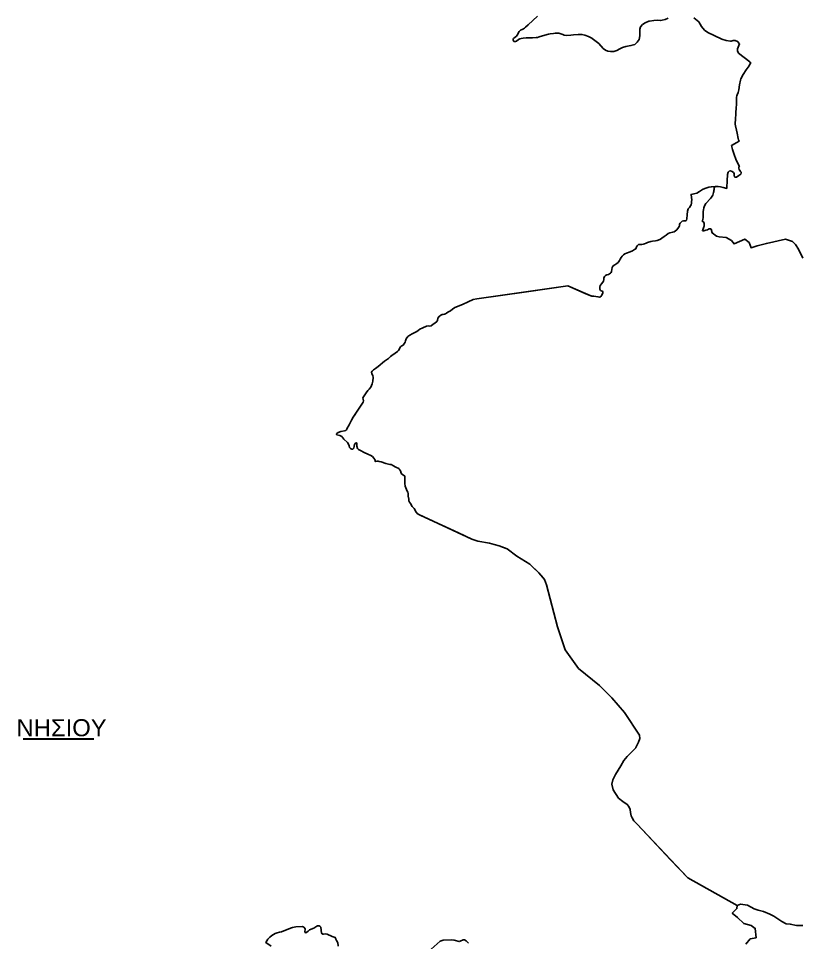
# Model space of a CAD drawing. Header units: metres. Extents: x 245125 to 394351, y 270578 to 4233311.
# Drawn here: x 272778 to 277364, y 4203249 to 4208666 of the extents above; entities that cross this region are included whole.
import ezdxf
from ezdxf.enums import TextEntityAlignment as Align
from ezdxf.lldxf.tags import DXFTag

# ---------------------------------------------------------------- set-up
doc = ezdxf.new("R2010")
doc.units = ezdxf.units.M
for name, color, linetype in [('4495-(228-329)', 103, 'Continuous'), ('ASTOTA', 7, 'Continuous'), ('ΗΛΕΙΑ_Ονομασία ΟΤΑ_ΟΚΧΕ', 6, 'Continuous')]:
    doc.layers.add(name, color=color, linetype=linetype)
doc.styles.add('ARIAL', font='arial.ttf')
tags = doc.linetypes.add('HIDDEN', pattern=[0.375, 0.25, -0.125]).pattern_tags.tags
tags[6:7] = [DXFTag(74, 4), DXFTag(75, 0), DXFTag(340, '0'), DXFTag(46, 1.0), DXFTag(50, 0.0), DXFTag(44, 0.0), DXFTag(45, 0.0)]
tags[4:5] = [DXFTag(74, 4), DXFTag(75, 0), DXFTag(340, '0'), DXFTag(46, 1.0), DXFTag(50, 0.0), DXFTag(44, 0.0), DXFTag(45, 0.0)]

msp = doc.modelspace()

# ---------------------------------------------------------------- linework, layer by layer
at = {"layer": '4495-(228-329)', "color": 103}
for p, q in [((272804.4, 4204443.4), (273218.7, 4204443.4)), ((272804.5, 4204440.7), (273218.8, 4204440.7))]:
    msp.add_line(p, q, dxfattribs=at)
at = {"layer": 'ASTOTA', "color": 253, "linetype": 'HIDDEN', "ltscale": 300}
for points in [[(276737.7, 4208669.5), (276766.4, 4208646.7), (276782.1, 4208618.8), (276801.4, 4208597.5), (276820.8, 4208583.3), (276857.1, 4208565.1), (276902.6, 4208544.8), (276927.2, 4208535.5), (276952.5, 4208532.1), (276956.9, 4208533.2), (276968.9, 4208536.1), (276980.9, 4208535.8), (276994.2, 4208530.1), (277004.9, 4208517.8), (277002.5, 4208507.1), (276994.5, 4208487.7), (276994.3, 4208475), (277000.7, 4208462.6), (277066.2, 4208410.6), (277069, 4208408.3), (277072, 4208405.9), (277065.8, 4208397.4), (277061.7, 4208387.2), (277056.1, 4208379.9), (277045.3, 4208364.2), (277028.1, 4208337), (277019.4, 4208323.1), (277016.9, 4208318), (277014, 4208311.3), (277012, 4208303.6), (277006.4, 4208275.6), (277000.9, 4208247.5), (276997.5, 4208232), (276992.1, 4208217.9), (276989.9, 4208211.5), (276988.5, 4208203.9), (276987.5, 4208195.1), (276988, 4208182.5), (276988.4, 4208169.5), (276988.4, 4208158.4), (276987.1, 4208143.5), (276983.9, 4208111.4), (276981.4, 4208071.9), (276979.7, 4208053.2), (276980, 4208046.4), (276981.9, 4208036.1), (276987.9, 4208010.4), (276991.3, 4207993.5), (276997.1, 4207962.9), (276999.6, 4207954.8), (277004.2, 4207947.2), (277002.9, 4207946.5), (276989.8, 4207939.2), (276959.2, 4207920), (276964, 4207898), (276974.2, 4207868.7), (276983.4, 4207841.7), (276997.2, 4207811.8), (277005.3, 4207798.6), (277001.2, 4207794.2), (277000.9, 4207787.3), (277003.4, 4207780), (277012.2, 4207768.7), (277015.4, 4207763.8), (277015.4, 4207759.9), (277012.9, 4207753.1), (277002.4, 4207744.8), (276988.2, 4207735.7), (276980.9, 4207734.8), (276977, 4207738.2), (276974.3, 4207745.5), (276974.6, 4207752.4), (276973.6, 4207757.2), (276969.9, 4207763.6), (276962.8, 4207769.5), (276953.8, 4207771.7), (276944.8, 4207770.4), (276939.9, 4207765.3), (276935.7, 4207750.7), (276935.5, 4207748.1), (276932.5, 4207715), (276931.3, 4207672.1), (276931.2, 4207669.5), (276909.2, 4207675.3), (276893.7, 4207678.9), (276879.7, 4207680.7), (276862.1, 4207681.2), (276841.1, 4207679.6), (276826.1, 4207676.8), (276801.6, 4207668.9), (276788.1, 4207662.1), (276771.7, 4207650.7), (276755.2, 4207642), (276738.6, 4207636.7), (276721.8, 4207634), (276724.1, 4207616.5), (276725.5, 4207602.8), (276725.2, 4207592.8), (276724, 4207582.5), (276721.6, 4207573.9), (276718.3, 4207566.7), (276712.4, 4207558.1), (276704.7, 4207549.1), (276701, 4207536.9), (276699.7, 4207515), (276697.8, 4207491.5), (276695, 4207483.5), (276692.1, 4207480.7), (276688.3, 4207480.2), (276677.8, 4207479), (276670.4, 4207476.6), (276662.4, 4207470.4), (276656.9, 4207464.7), (276653.8, 4207460.4), (276653.3, 4207456.6), (276654.2, 4207450.7), (276652.7, 4207445.7), (276648.4, 4207439.6), (276639.2, 4207427.5), (276630.8, 4207420.1), (276622.5, 4207415.2), (276614.4, 4207413.5), (276596.3, 4207408.7), (276587.1, 4207404.8), (276576.5, 4207395.9), (276563.3, 4207387.5), (276550.3, 4207377.4), (276541.6, 4207371.9), (276529.4, 4207366.6), (276522.2, 4207364.3), (276512.3, 4207362.4), (276494.6, 4207360.1), (276485.1, 4207357.6), (276466.8, 4207351.9), (276457.6, 4207348.8), (276449, 4207344.2), (276441.2, 4207341.7), (276433, 4207341.1), (276419.7, 4207341.1), (276413.8, 4207339.7), (276409.4, 4207336.7), (276404.7, 4207332), (276402.4, 4207327.1), (276400.5, 4207321.1), (276396.9, 4207315.8), (276390.5, 4207311.8), (276378.4, 4207303.8), (276364.3, 4207296.9), (276342.3, 4207289.1), (276334.1, 4207285), (276325.9, 4207279.1), (276317.7, 4207271.7), (276311.9, 4207264.8), (276305.8, 4207254), (276301.4, 4207246.1), (276293.6, 4207236), (276286.2, 4207229.4), (276273.9, 4207221.5), (276265.8, 4207215.3), (276261, 4207209.8), (276259.4, 4207205.3), (276257.4, 4207194), (276254.7, 4207181.5), (276253.1, 4207176.7), (276249.9, 4207172.3), (276244.2, 4207168), (276237.6, 4207165.3), (276226.9, 4207162.7), (276219.2, 4207158.2), (276213.7, 4207152.1), (276211.1, 4207144.2), (276210.4, 4207134.9), (276207.6, 4207125.2), (276199.3, 4207112), (276189.6, 4207099.7), (276186.8, 4207090.1), (276187.4, 4207079), (276190.8, 4207071.8), (276200.5, 4207067.9), (276203.8, 4207065.4), (276205, 4207061.7), (276204.4, 4207056.6), (276198.3, 4207044.5), (276192.3, 4207035.3), (276189.1, 4207032.4), (276185.7, 4207031.8), (276175.1, 4207034), (276163, 4207036.3), (276151.1, 4207038.2), (276139.1, 4207036.9), (276103, 4207052.7), (275998.7, 4207098.5), (275756.7, 4207063.4), (275466, 4207021.2), (275443.7, 4207018), (275414, 4207005.3), (275382.2, 4206989), (275336, 4206970.7), (275322.8, 4206962.4), (275310.9, 4206952.6), (275302.8, 4206948.5), (275295.1, 4206944), (275287, 4206937.8), (275281.8, 4206934), (275276.6, 4206932), (275267.5, 4206931.1), (275261.2, 4206929.5), (275254, 4206925.7), (275243.9, 4206918.6), (275236.5, 4206907.8), (275235.2, 4206895.9), (275230.4, 4206889.1), (275219.6, 4206879.4), (275210.2, 4206873.2), (275196.7, 4206864.3), (275188.4, 4206862.1), (275180.6, 4206863.8), (275169.8, 4206861.2), (275148.2, 4206851.3), (275131.1, 4206843.4), (275120.6, 4206836.7), (275114.3, 4206830.2), (275101.1, 4206825.2), (275085.4, 4206817.5), (275072.2, 4206809.9), (275060.4, 4206800.6), (275050.2, 4206788.2), (275047.7, 4206775.7), (275044.3, 4206767.9), (275038.2, 4206756.3), (275032.5, 4206750.3), (275022.4, 4206744), (275018.1, 4206740.8), (275014.3, 4206735.1), (275010.7, 4206724.6), (275007, 4206719.7), (275000.7, 4206714), (274986.2, 4206703), (274966.8, 4206689.4), (274958.3, 4206683.1), (274947.5, 4206673.2), (274923.7, 4206656.8), (274886, 4206625), (274870.6, 4206613.6), (274859.7, 4206606.8), (274850.8, 4206598.7), (274848.5, 4206591.7), (274849.3, 4206582.1), (274855.8, 4206573.5), (274857.8, 4206560.1), (274856, 4206539.8), (274851.4, 4206523.5), (274842.9, 4206503.6), (274834.2, 4206492.7), (274825.5, 4206485.1), (274816.6, 4206470.3), (274796.4, 4206441.9), (274799.2, 4206433.4), (274799.9, 4206424.6), (274797.9, 4206415.8), (274791.1, 4206405), (274775.3, 4206382.1), (274759.5, 4206357.2), (274745.6, 4206336.2), (274740.5, 4206328.4), (274730.4, 4206309.9), (274717.2, 4206284.4), (274703.8, 4206260), (274700.7, 4206253.4), (274696.6, 4206250.5), (274689.6, 4206248.7), (274668.6, 4206243.7), (274653.1, 4206238.6), (274644.6, 4206233.3), (274642, 4206230.2), (274641.6, 4206227), (274645.3, 4206224.3), (274661.5, 4206220.5), (274672.8, 4206214.5), (274686.2, 4206198.7), (274706.3, 4206179), (274713.5, 4206170.7), (274717.1, 4206160.7), (274718.9, 4206150.1), (274725, 4206144), (274732.5, 4206141.6), (274738.7, 4206141.6), (274743.5, 4206146.2), (274745.8, 4206158), (274748.8, 4206168), (274753.6, 4206175.4), (274757.5, 4206179.1), (274760.2, 4206178.7), (274761.4, 4206177.4), (274762.3, 4206171.6), (274762.5, 4206158.1), (274766.3, 4206145.4), (274771.7, 4206138.4), (274783.6, 4206133.2), (274803.9, 4206121), (274827.1, 4206112.4), (274844, 4206104.2), (274853, 4206097.9), (274861.5, 4206088.6), (274866.9, 4206081.1), (274869.4, 4206075.3), (274869.8, 4206067.6), (274879.2, 4206069.6), (274886.1, 4206070.5), (274892.7, 4206069.5), (274905.1, 4206065.9), (274932.4, 4206057.1), (274947.7, 4206052.9), (274954.4, 4206051.5), (274962.7, 4206050.2), (274967.5, 4206048.6), (274973.2, 4206045.4), (274990.6, 4206035.5), (275007.4, 4206026.9), (275010.9, 4206024), (275014.2, 4206019.9), (275016.8, 4206013.4), (275022.3, 4205999.5), (275026.5, 4205994.1), (275035.6, 4205988.4), (275042.2, 4205983.5), (275043.7, 4205978.2), (275043.7, 4205953.8), (275043.5, 4205950.3), (275042.8, 4205938.8), (275045.7, 4205924.2), (275057.6, 4205894.4), (275061.7, 4205888.5), (275062.9, 4205880.9), (275063.6, 4205865.2), (275065.7, 4205847.2), (275067.6, 4205837.2), (275070.5, 4205830.9), (275077, 4205821.6), (275086.7, 4205805.4), (275098.3, 4205793.6), (275101.5, 4205787.7), (275103.9, 4205781.3), (275109.8, 4205770.8), (275112.9, 4205767.4), (275116.1, 4205764.1), (275125.9, 4205757.7), (275435.7, 4205613.5), (275471.2, 4205601.1), (275538.7, 4205589.1), (275567.9, 4205582.5), (275597.2, 4205573.7), (275615, 4205567), (275643.8, 4205556.1), (275699.3, 4205513.2), (275776.2, 4205465.9), (275828.3, 4205416.5), (275863.1, 4205377), (275874, 4205345.8), (275938.6, 4205100.1), (275984.1, 4204964.3), (276061.9, 4204854.7), (276185.6, 4204755.8), (276257.1, 4204683.2), (276331, 4204596.4), (276419.7, 4204464.4), (276422, 4204444.2), (276412.6, 4204423.5), (276398.3, 4204391.9), (276397.1, 4204389.3), (276378.9, 4204371.1), (276347.3, 4204339.6), (276328.3, 4204314.9), (276310, 4204284.5), (276278, 4204233.5), (276262.4, 4204203.1), (276256.1, 4204177.4), (276264.5, 4204143.3), (276296.3, 4204095.9), (276320.8, 4204074.8), (276339.7, 4204064.7), (276347.8, 4204058.5), (276357, 4204046.6), (276363.7, 4204029.3), (276366.8, 4204010.8), (276370.6, 4203990.8), (276375.6, 4203978.9), (276385.9, 4203963), (276400.9, 4203947.2), (276406.9, 4203940.8), (276602, 4203733.8), (276702.4, 4203627.1), (276992, 4203465.7), (276990.9, 4203448.1), (276962.8, 4203421.5), (276994.5, 4203395.2), (277030.2, 4203359.4), (277074.2, 4203347.7), (277097.6, 4203331.3), (277103.4, 4203277), (277068.8, 4203270), (277042.5, 4203239.6)], [(275821.1, 4208678.4), (275793.3, 4208653.1), (275766.9, 4208627.9), (275751.3, 4208613.8), (275744.8, 4208608.9), (275738.8, 4208605.5), (275731.7, 4208601.8), (275722.1, 4208597.3), (275717.1, 4208593.3), (275713.1, 4208589.2), (275710.3, 4208583.9), (275706.2, 4208574.2), (275702.7, 4208567.7), (275697.2, 4208561.1), (275691.1, 4208555.1), (275681.3, 4208547.8), (275679, 4208543.5), (275678.4, 4208538.5), (275679.5, 4208534), (275682.7, 4208531), (275687.2, 4208530), (275692.4, 4208530.2), (275698.2, 4208533.5), (275709.9, 4208542.6), (275717.3, 4208546), (275725.1, 4208548), (275736.9, 4208549.6), (275755.1, 4208551.6), (275771.5, 4208552.7), (275791.9, 4208552.9), (275813.4, 4208553.3), (275820.7, 4208554.6), (275830.1, 4208557.5), (275863.9, 4208567), (275885.3, 4208572.9), (275895.3, 4208575), (275914.1, 4208577.4), (275925.5, 4208578.9), (275935.2, 4208579.3), (275946.2, 4208578.9), (275957.6, 4208576), (275968.8, 4208572.1), (275977.3, 4208567.2), (275989.1, 4208566.1), (276015.7, 4208567.2), (276033.1, 4208569), (276058.7, 4208571.6), (276081.6, 4208572.1), (276099.5, 4208568.5), (276121.2, 4208560), (276139.1, 4208550.5), (276141.9, 4208549), (276157.1, 4208535.9), (276179.9, 4208517.9), (276205.7, 4208489.6), (276206.8, 4208488.9), (276220.7, 4208479.4), (276233.9, 4208473.5), (276249.1, 4208471.9), (276268.5, 4208472.8), (276285.7, 4208477.8), (276304.7, 4208488.4), (276319.1, 4208495.3), (276339.7, 4208500.5), (276358, 4208504.5), (276368.8, 4208506.9), (276391.1, 4208513.9), (276405.9, 4208525.8), (276417, 4208542.8), (276421.3, 4208564.3), (276421.5, 4208586.5), (276421.7, 4208603.7), (276425.5, 4208616.1), (276436.6, 4208630), (276451.8, 4208640.7), (276474.5, 4208649.2), (276477.3, 4208649.8), (276503.9, 4208654.6), (276522.8, 4208654.7), (276540.8, 4208654.3), (276541.5, 4208654.3), (276551.9, 4208655.8), (276569.4, 4208659.9), (276587.8, 4208667)], [(277376.5, 4203348.4), (277339.5, 4203349.1), (277303.1, 4203356.4), (277279.3, 4203359), (277254.8, 4203371.6), (277207.2, 4203402.7), (277183.4, 4203414.6), (277146.3, 4203430.4), (277115.2, 4203438.4), (277092.1, 4203447), (277051.7, 4203468.1), (277011, 4203473.2), (276992, 4203465.7), (276702.4, 4203627.1), (276400.9, 4203947.2), (276385.9, 4203963), (276375.6, 4203978.9), (276370.6, 4203990.8), (276366.8, 4204010.8), (276363.7, 4204029.3), (276357, 4204046.6), (276347.8, 4204058.5), (276339.7, 4204064.7), (276323.3, 4204073.5), (276320.8, 4204074.8), (276296.3, 4204095.9), (276264.5, 4204143.3), (276256.1, 4204177.4), (276262.4, 4204203.1), (276278, 4204233.5), (276310, 4204284.5), (276328.3, 4204314.9), (276347.3, 4204339.6), (276378.9, 4204371.1), (276397.1, 4204389.3), (276398.3, 4204391.9), (276412.6, 4204423.5), (276422, 4204444.2), (276419.7, 4204464.4), (276331, 4204596.4), (276257.1, 4204683.2), (276185.6, 4204755.8), (276061.9, 4204854.7), (275984.1, 4204964.3), (275938.6, 4205100.1), (275874, 4205345.8), (275863.1, 4205377), (275843.8, 4205399), (275828.3, 4205416.5), (275796.1, 4205447), (275776.2, 4205465.9), (275699.3, 4205513.2), (275643.8, 4205556.1), (275597.2, 4205573.7), (275567.9, 4205582.5), (275538.7, 4205589.1), (275471.2, 4205601.1), (275435.7, 4205613.5), (275357.3, 4205650), (275136.9, 4205752.6), (275125.9, 4205757.7), (275116.1, 4205764.1), (275109.8, 4205770.8), (275103.9, 4205781.3), (275101.5, 4205787.7), (275098.3, 4205793.6), (275086.7, 4205805.4), (275077, 4205821.6), (275070.5, 4205830.9), (275067.6, 4205837.2), (275065.7, 4205847.2), (275063.6, 4205865.2), (275062.9, 4205880.9), (275061.7, 4205888.5), (275057.6, 4205894.4), (275045.7, 4205924.2), (275042.8, 4205938.8), (275043.7, 4205953.8), (275043.7, 4205978.2), (275042.2, 4205983.5), (275035.6, 4205988.4), (275026.5, 4205994.1), (275022.3, 4205999.5), (275016.8, 4206013.4), (275014.2, 4206019.9), (275010.9, 4206024), (275007.4, 4206026.9), (274990.6, 4206035.5), (274973.2, 4206045.4), (274967.5, 4206048.6), (274962.7, 4206050.2), (274954.4, 4206051.5), (274947.7, 4206052.9), (274932.4, 4206057.1), (274905.1, 4206065.9), (274892.7, 4206069.5), (274886.1, 4206070.5), (274879.2, 4206069.6), (274869.8, 4206067.6), (274869.7, 4206069.5), (274869.4, 4206075.3), (274866.9, 4206081.1), (274861.5, 4206088.6), (274853, 4206097.9), (274844, 4206104.2), (274827.1, 4206112.4), (274803.9, 4206121), (274783.6, 4206133.2), (274771.7, 4206138.4), (274766.3, 4206145.4), (274762.5, 4206158.1), (274762.3, 4206171.6), (274761.4, 4206177.4), (274760.2, 4206178.7), (274757.5, 4206179.1), (274753.6, 4206175.4), (274748.8, 4206168), (274745.8, 4206158), (274743.5, 4206146.2), (274738.7, 4206141.6), (274732.5, 4206141.6), (274725, 4206144), (274718.9, 4206150.1), (274717.1, 4206160.7), (274713.5, 4206170.7), (274706.3, 4206179), (274686.2, 4206198.7), (274672.8, 4206214.5), (274661.5, 4206220.5), (274645.3, 4206224.3), (274641.6, 4206227), (274642, 4206230.2), (274644.6, 4206233.3), (274653.1, 4206238.6), (274668.6, 4206243.7), (274689.6, 4206248.7), (274696.6, 4206250.5), (274700.7, 4206253.4), (274703.8, 4206260), (274717.2, 4206284.4), (274720.3, 4206290.5), (274720.3, 4206290.5), (274730.4, 4206309.9), (274740.5, 4206328.4), (274759.5, 4206357.2), (274775.3, 4206382.1), (274791.1, 4206405), (274797.9, 4206415.8), (274799.9, 4206424.6), (274799.2, 4206433.4), (274796.4, 4206441.9), (274816.6, 4206470.3), (274825.5, 4206485.1), (274834.2, 4206492.7), (274842.9, 4206503.6), (274851.4, 4206523.5), (274856, 4206539.8), (274857.8, 4206560.1), (274855.8, 4206573.5), (274849.3, 4206582.1), (274848.5, 4206591.7), (274850.8, 4206598.7), (274859.7, 4206606.8), (274870.6, 4206613.6), (274886, 4206625), (274923.7, 4206656.8), (274947.5, 4206673.2), (274958.3, 4206683.1), (274966.8, 4206689.4), (274986.2, 4206703), (275000.7, 4206714), (275007, 4206719.7), (275010.7, 4206724.6), (275014.3, 4206735.1), (275018.1, 4206740.8), (275022.4, 4206744), (275032.5, 4206750.3), (275038.2, 4206756.3), (275044.3, 4206767.9), (275047.7, 4206775.7), (275050.2, 4206788.2), (275060.4, 4206800.6), (275072.2, 4206809.9), (275085.4, 4206817.5), (275101.1, 4206825.2), (275114.3, 4206830.2), (275120.6, 4206836.7), (275131.1, 4206843.4), (275148.2, 4206851.3), (275169.8, 4206861.2), (275180.6, 4206863.8), (275188.4, 4206862.1), (275196.7, 4206864.3), (275210.2, 4206873.2), (275219.6, 4206879.4), (275230.4, 4206889.1), (275235.2, 4206895.9), (275236.5, 4206907.8), (275243.9, 4206918.6), (275254, 4206925.7), (275261.2, 4206929.5), (275267.5, 4206931.1), (275276.6, 4206932), (275281.8, 4206934), (275287, 4206937.8), (275295.1, 4206944), (275302.8, 4206948.5), (275310.9, 4206952.6), (275322.8, 4206962.4), (275336, 4206970.7), (275382.2, 4206989), (275414, 4207005.3), (275443.7, 4207018), (275466, 4207021.2), (275998.7, 4207098.5), (276104.2, 4207052.2), (276139.1, 4207036.9), (276151.1, 4207038.2), (276163, 4207036.3), (276175.1, 4207034), (276185.7, 4207031.8), (276189.1, 4207032.4), (276192.3, 4207035.3), (276198.3, 4207044.5), (276204.4, 4207056.6), (276205, 4207061.7), (276203.8, 4207065.4), (276200.5, 4207067.9), (276190.8, 4207071.8), (276187.4, 4207079), (276186.8, 4207090.1), (276189.6, 4207099.7), (276199.3, 4207112), (276207.6, 4207125.2), (276210.4, 4207134.9), (276211.1, 4207144.2), (276213.7, 4207152.1), (276219.2, 4207158.2), (276226.9, 4207162.7), (276237.6, 4207165.3), (276244.2, 4207168), (276249.9, 4207172.3), (276253.1, 4207176.7), (276254.7, 4207181.5), (276257.4, 4207194), (276259.4, 4207205.3), (276261, 4207209.8), (276265.8, 4207215.3), (276273.9, 4207221.5), (276286.2, 4207229.4), (276293.6, 4207236), (276301.4, 4207246.1), (276305.8, 4207254), (276311.9, 4207264.8), (276317.7, 4207271.7), (276325.9, 4207279.1), (276334.1, 4207285), (276342.3, 4207289.1), (276364.3, 4207296.9), (276378.4, 4207303.8), (276390.5, 4207311.8), (276396.9, 4207315.8), (276400.5, 4207321.1), (276402.4, 4207327.1), (276404.7, 4207332), (276409.4, 4207336.7), (276413.8, 4207339.7), (276419.7, 4207341.1), (276433, 4207341.1), (276441.2, 4207341.7), (276449, 4207344.2), (276457.6, 4207348.8), (276466.8, 4207351.9), (276485.1, 4207357.6), (276494.6, 4207360.1), (276512.3, 4207362.4), (276522.2, 4207364.3), (276529.4, 4207366.6), (276541.6, 4207371.9), (276550.3, 4207377.4), (276563.3, 4207387.5), (276576.5, 4207395.9), (276587.1, 4207404.8), (276596.3, 4207408.7), (276614.4, 4207413.5), (276622.5, 4207415.2), (276630.8, 4207420.1), (276639.2, 4207427.5), (276648.4, 4207439.6), (276652.7, 4207445.7), (276654.2, 4207450.7), (276653.3, 4207456.6), (276653.8, 4207460.4), (276656.9, 4207464.7), (276662.4, 4207470.4), (276670.4, 4207476.6), (276677.8, 4207479), (276688.3, 4207480.2), (276692.1, 4207480.7), (276695, 4207483.5), (276697.8, 4207491.5), (276699.7, 4207515), (276701, 4207536.9), (276704.7, 4207549.1), (276712.4, 4207558.1), (276718.3, 4207566.7), (276721.6, 4207573.9), (276724, 4207582.5), (276725.2, 4207592.8), (276725.5, 4207602.8), (276724.1, 4207616.5), (276721.8, 4207634), (276738.6, 4207636.7), (276755.2, 4207642), (276771.7, 4207650.7), (276788.1, 4207662.1), (276801.6, 4207668.9), (276826.1, 4207676.8), (276841.1, 4207679.6), (276862.1, 4207681.2), (276860.7, 4207679.2), (276858.7, 4207676.3), (276857.9, 4207670.7), (276856.8, 4207663.5), (276855.8, 4207657.8), (276854.6, 4207650.8), (276853.7, 4207646), (276851.7, 4207637.9), (276848.6, 4207630.7), (276845.5, 4207624.8), (276841.6, 4207619), (276835.2, 4207610.4), (276809.1, 4207580.1), (276800.9, 4207567.8), (276795.8, 4207555.5), (276794.2, 4207544.8), (276792.7, 4207533.2), (276792.2, 4207523.9), (276792.4, 4207513.9), (276792.2, 4207504.7), (276791.7, 4207497.2), (276791.1, 4207488.3), (276788.9, 4207478.8), (276788.5, 4207475.4), (276792.1, 4207474.7), (276795.1, 4207473), (276797.4, 4207469.5), (276798.4, 4207463.4), (276798.2, 4207454.8), (276797.8, 4207448.7), (276796.6, 4207443.8), (276794.9, 4207438.5), (276792.4, 4207433), (276790.1, 4207426.2), (276788.4, 4207421.9), (276790.9, 4207421), (276797.5, 4207421.6), (276808.4, 4207425), (276818.8, 4207426.7), (276824.8, 4207430.1), (276828.6, 4207431.6), (276834.8, 4207432.1), (276838.7, 4207430.1), (276844.9, 4207408.2), (276870, 4207388.6), (276886.9, 4207386.4), (276928.4, 4207381.2), (276958.2, 4207363.3), (276973.9, 4207344.4), (277036.7, 4207372.5), (277062.6, 4207351.9), (277074, 4207321.1), (277109.7, 4207331.9), (277163.3, 4207346.5), (277275.6, 4207371.4), (277315.8, 4207357.4), (277334.6, 4207339.9), (277351.2, 4207313.3), (277377.3, 4207260.6)], [(274651.4, 4203227.3), (274650.1, 4203249.1), (274649.3, 4203251.7), (274643.2, 4203259.7), (274638.1, 4203268.8), (274636.5, 4203274.8), (274635.5, 4203278.6), (274617.8, 4203283.2), (274588.3, 4203297.3), (274576.9, 4203299.3), (274565.4, 4203297.7), (274561.8, 4203298.3), (274554.9, 4203303.3), (274550.4, 4203338.8), (274545.3, 4203343.7), (274540.4, 4203346), (274531.2, 4203346.2), (274526.5, 4203344.5), (274509.1, 4203333.6), (274485, 4203323.4), (274476.6, 4203316.3), (274462.3, 4203306.2), (274458.5, 4203307), (274456.6, 4203309.8), (274458.5, 4203328.4), (274453, 4203337.7), (274447.2, 4203341.3), (274440.5, 4203342.2), (274404.8, 4203341.3), (274384.3, 4203337.4), (274372.8, 4203333.6), (274320.5, 4203312.2), (274308.9, 4203308.7), (274294.8, 4203305.7), (274281.9, 4203301.5), (274262.4, 4203290.6), (274251, 4203280.9), (274239.3, 4203268.6), (274227.1, 4203249), (274259.8, 4203226.7)], [(275416.7, 4203245.3), (275402.2, 4203259.3), (275393.1, 4203263.8), (275385.2, 4203264.3), (275367.7, 4203256.4), (275360.9, 4203254.7), (275331.5, 4203263.2), (275315.5, 4203264.4), (275268.6, 4203262.7), (275250, 4203256.5), (275197.3, 4203209.5)]]:
    msp.add_lwpolyline(points, dxfattribs=at)

# ---------------------------------------------------------------- texts
at = {"layer": 'ΗΛΕΙΑ_Ονομασία ΟΤΑ_ΟΚΧΕ', "color": 253, "style": 'ARIAL'}
msp.add_text('ΝΗΣΙΟΥ', height=100, dxfattribs=at).set_placement((273030.4, 4204508), align=Align.MIDDLE)

doc.saveas('drawing.dxf')
